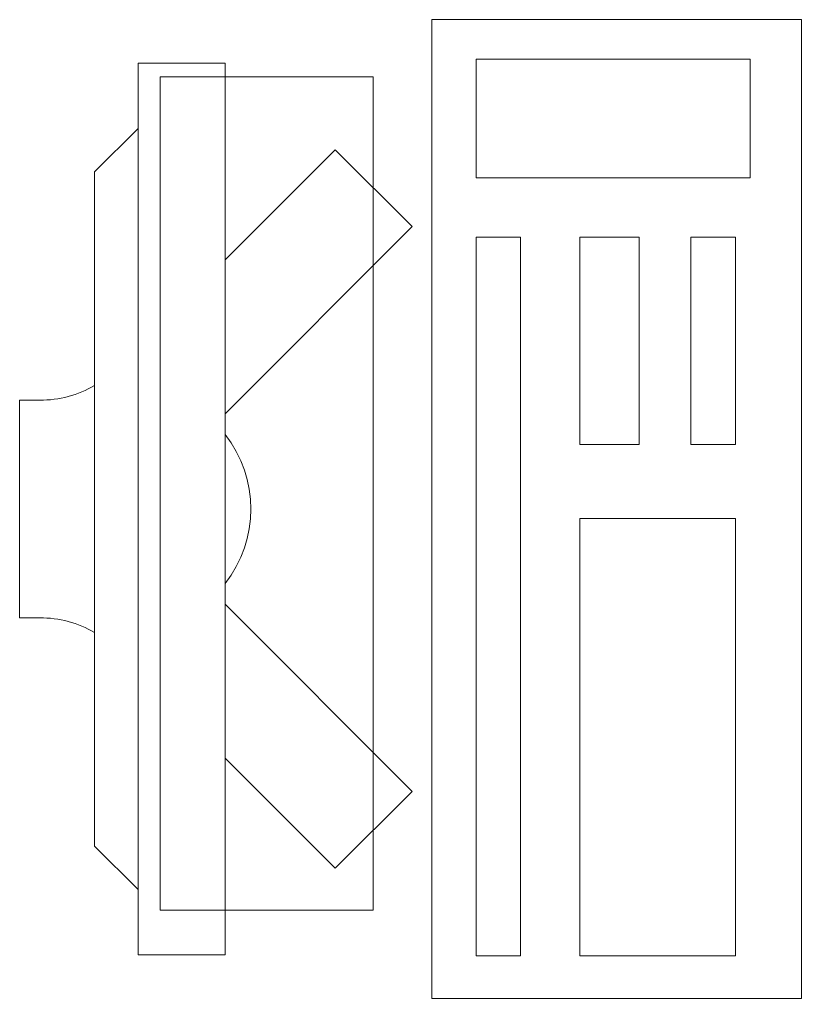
# Model space of a CAD drawing. Header units: millimetres. Extents: x -2143172 to 5255, y -610845 to 279739.
# Drawn here: x -1134132.9 to -1133773.2, y -592046.3 to -591596.3 of the extents above; entities that cross this region are included whole.
import ezdxf

# ---------------------------------------------------------------- set-up
doc = ezdxf.new("R2010")
doc.units = ezdxf.units.MM
doc.header["$LTSCALE"] = 30
doc.linetypes.add('HIDDEN', pattern=[9.524999999999999, 6.35, -3.175])
doc.layers.get('0').update_dxf_attribs({"lineweight": 5})
doc.layers.add('LOADING', color=163, linetype='Continuous', lineweight=5)

# ---------------------------------------------------------------- blocks, each defined once
blk = doc.blocks.new('ITCWLS1-P')
for p, q in [((-0.1699999999364081, 0.4500000000225556), (-0.1699999999982537, 2.18278e-11)), ((-0.1699999999400461, 0.4500000000225556), (5.82077e-11, 0.4500000000007275)), ((5.82077e-11, 0.4500000000007275), (0, 0)), ((-0.2650894508826422, 0.4300000000221987, 5.3142759e-09), (-0.3050894508816963, 0.4300000000222903, 5.3202569e-09)), ((-0.3050894508816963, 0.4300000000222903, 5.3202569e-09), (-0.305089450880502, 0.0200000000222894, 5.3430671e-09)), ((-0.2650894508826422, 0.4300000000221987, 5.3142759e-09), (-0.2650894508814479, 0.0200000000221979, 5.3370861e-09)), ((-0.1495693687724098, 0.4304734261705086), (-0.1291389324400199, 0.4304734261668706)), ((-0.1291389324400199, 0.4304734261668706), (-0.1291389324433112, 0.4089273506178871)), ((-0.3250894508822464, 0.3800000000194237, 5.3257268e-09), (-0.3050894508817641, 0.4000000000198165, 5.3217445e-09)), ((-0.3250894508822464, 0.3800000000194237, 5.3257268e-09), (-0.3250894508808251, 0.0700000000252438, 5.3435783e-09)), ((-0.3250894508808251, 0.0700000000252438, 5.3435783e-09), (-0.3050894508804343, 0.0500000000247632, 5.3415795e-09)), ((-0.305089450880502, 0.0200000000222894, 5.3430671e-09), (-0.2650894508814479, 0.0200000000221979, 5.3370861e-09)), ((-0.1699999999982537, 2.18278e-11), (0, 0))]:
    blk.add_line(p, q)
at = {"color": 8, "linetype": 'HIDDEN'}
for p, q in [((-0.1969999999455467, 0.4093850739918707), (-0.2949999999727879, 0.4093850740064229)), ((-0.2949999999691499, 0.0263850739975168), (-0.2949999999145802, 0.4093850740064229)), ((-0.1969999999964784, 0.0263850739866029), (-0.1969999999455467, 0.4093850739918707)), ((-0.1969999999964784, 0.0263850739866029), (-0.2949999999727879, 0.0263850739975168))]:
    blk.add_line(p, q, dxfattribs=at)
at = {"color": 1, "extrusion": (2.482809e-10, 3.18408e-10, -1)}
for p, q in [((-0.2650894508823398, 0.3395227402161751), (-0.2144258003356191, 0.3901863907626434)), ((-0.1790704612763825, 0.3548310517032291), (-0.2144258003356191, 0.3901863907626434)), ((-0.2650894508821587, 0.2688120620979006), (-0.1790704612763825, 0.3548310517032291))]:
    blk.add_line(p, q, dxfattribs=at)
at = {"color": 1}
for p, q in [((-0.3503228691952465, 0.2750000000221888), (-0.3596121910766719, 0.2750000000221888)), ((-0.3596121910766719, 0.1750000000221945), (-0.3596121910766719, 0.2750000000221888)), ((-0.350322869195243, 0.1750000000221945), (-0.3596121910766719, 0.1750000000221945))]:
    blk.add_line(p, q, dxfattribs=at)
at = {"color": 1, "extrusion": (2.482809e-10, -3.18408e-10, -1)}
for p, q in [((-0.2650894508819313, 0.1811879379462553), (-0.1790704612763826, 0.0951689483411542)), ((-0.2650894508817466, 0.1104772598276042), (-0.2144258003356193, 0.0598136092817398)), ((-0.1790704612763826, 0.0951689483411542), (-0.2144258003356193, 0.0598136092817398))]:
    blk.add_line(p, q, dxfattribs=at)
blk.add_lwpolyline([(-0.1291389324433112, 0.4089273506178871), (-0.1291389324869669, 0.0999575913556327), (-0.1495693688193568, 0.0999575913592707), (-0.1495693687724098, 0.4304734261705086)])
for points in [[(-0.1018984156071383, 0.4304734261640989), (-0.0303916936063615, 0.4304734261568229), (-0.0303916936354653, 0.2294380549174093), (-0.1018984156362421, 0.2294380549246852)], [(-0.1018984156398801, 0.1953641349064128), (-0.0746577039717522, 0.1953641349027748), (-0.0746577039856998, 0.0999575913471441), (-0.1018984156538277, 0.0999575913507821)], [(-0.0303916936391033, 0.1953641348991368), (-0.0508221299714932, 0.1953641348991368), (-0.0508221299842274, 0.0999575913439608), (-0.0303916936518374, 0.0999575913439608)], [(-0.1495693688229948, 0.0726986175322963), (-0.0235814183251932, 0.0726986175141064), (-0.0235814183288312, 0.0181803995437803), (-0.1495693688266328, 0.0181803995619702)]]:
    blk.add_lwpolyline(points, close=True)
at = {"color": 250, "linetype": 'Continuous'}
for points in [[(-0.1495684718243585, 0.0999575913592774), (-0.1495690132306086, 0.0999576858905274), (-0.1495695460431087, 0.0999578405780274), (-0.1495700616681087, 0.0999580554217773), (-0.1495705601056086, 0.0999583132342774), (-0.1495710241681086, 0.0999586226092774), (-0.1495714452618585, 0.0999589749530274), (-0.1495718147931085, 0.0999593616717773), (-0.1495721327618585, 0.0999597741717774), (-0.1495724507306085, 0.0999603413592774), (-0.1495726999493586, 0.0999609257342774), (-0.1495728718243586, 0.0999615272967774), (-0.1495729663556086, 0.0999621288592774), (-0.1495729921368586, 0.0999627476092774), (-0.1495729405743585, 0.0999633577655274), (-0.1495728202618586, 0.0999639765155274), (-0.1495726226056085, 0.0999645866717774), (-0.1495723390118585, 0.0999651194842773), (-0.1495720382306086, 0.0999656007342774), (-0.1495716858868586, 0.0999660304217774), (-0.1495713077618587, 0.0999663999530274), (-0.1495708780743586, 0.0999667351092774), (-0.1495703968243586, 0.0999670358905274), (-0.1495698640118587, 0.0999672851092774), (-0.1495692882306087, 0.0999675085467774), (-0.1495686866681086, 0.0999676202655274), (-0.1495680679181085, 0.0999676546405274), (-0.1495674319806085, 0.0999676202655274), (-0.1495667960431085, 0.0999675085467774), (-0.1495661772931086, 0.0999673280780273), (-0.1495655843243585, 0.0999670702655274), (-0.1495650343243585, 0.0999667437030274), (-0.1495645444806085, 0.0999663312030274), (-0.1495641233868586, 0.0999659187030274), (-0.1495637624493585, 0.0999654202655274), (-0.1495634530743587, 0.0999648702655274), (-0.1495632124493585, 0.0999642772967774), (-0.1495630319806086, 0.0999636585467774), (-0.1495629288556085, 0.0999630312030274), (-0.1495629030743587, 0.0999624038592774), (-0.1495629632306087, 0.0999618022967774), (-0.1495630749493585, 0.0999613038592774), (-0.1495632382306086, 0.0999608226092774), (-0.1495634530743587, 0.0999603585467774), (-0.1495637022931086, 0.0999599116717774), (-0.1495639858868586, 0.0999595077655274), (-0.1495643038556086, 0.0999591296405274), (-0.1495646476056086, 0.0999588030780274), (-0.1495650171368587, 0.0999585108905274), (-0.1495654124493585, 0.0999582616717774), (-0.1495658335431086, 0.0999580468280274), (-0.1495667015118586, 0.0999577546405274), (-0.1495675952618586, 0.0999576085467774), (-0.1495684718243585, 0.0999575913592774)], [(-0.1495726226056085, 0.0999608827655274), (-0.1495727429181085, 0.0999613124530274), (-0.1495728374493587, 0.0999617421405273), (-0.1495728976056087, 0.0999621718280274), (-0.1495729147931085, 0.0999626015155273), (-0.1495728976056087, 0.0999630312030274), (-0.1495728374493587, 0.0999634608905274), (-0.1495727343243586, 0.0999638905780274), (-0.1495725882306086, 0.0999643202655274), (-0.1495633327618585, 0.0999643632342774), (-0.1495630921368586, 0.0999635038592773), (-0.1495630061993586, 0.0999626358905274), (-0.1495630233868587, 0.0999622062030274), (-0.1495630921368586, 0.0999617679217774), (-0.1495631866681085, 0.0999613296405274), (-0.1495633327618585, 0.0999608827655274), (-0.1495726226056085, 0.0999608827655274)], [(-0.1495684718243585, 0.0999576772967774), (-0.1495701905743586, 0.0999582015155274), (-0.1495701991681085, 0.0999583046405274), (-0.1495701304181086, 0.0999583905780274), (-0.1495702335431087, 0.0999584507342774), (-0.1495703882306086, 0.0999584421405274), (-0.1495705515118587, 0.0999584421405274), (-0.1495706632306085, 0.0999585108905274), (-0.1495703452618585, 0.0999585022967774), (-0.1495701819806087, 0.0999585108905274), (-0.1495700444806086, 0.0999585710467774), (-0.1495701304181086, 0.0999587343280274), (-0.1495702679181087, 0.0999588374530274), (-0.1495705944806086, 0.0999589233905274), (-0.1495709640118586, 0.0999589491717773), (-0.1495711358868587, 0.0999589663592774), (-0.1495712991681085, 0.0999590007342773), (-0.1495707233868585, 0.0999590007342773), (-0.1495707233868585, 0.0999590866717774), (-0.1495709468243586, 0.0999592585467774), (-0.1495711960431086, 0.0999593702655274), (-0.1495717632306085, 0.0999594562030274), (-0.1495716601056086, 0.0999594905780273), (-0.1495715397931087, 0.0999594819842774), (-0.1495714280743586, 0.0999594905780273), (-0.1495713335431087, 0.0999595335467774), (-0.1495714366681086, 0.0999598858905274), (-0.1495717460431086, 0.0999599116717774), (-0.1495720726056086, 0.0999599202655274), (-0.1495719608868585, 0.0999599632342774), (-0.1495718319806086, 0.0999599632342774), (-0.1495715569806085, 0.0999599632342774), (-0.1495715913556087, 0.0999601007342774), (-0.1495716772931087, 0.0999602038592774), (-0.1495719265118586, 0.0999603929217773), (-0.1495723819806086, 0.0999603929217773), (-0.1495723218243586, 0.0999604530780274), (-0.1495722358868586, 0.0999604616717774), (-0.1495720468243585, 0.0999604530780274), (-0.1495720210431085, 0.0999605218280274), (-0.1495720468243585, 0.0999605905780274), (-0.1495720811993585, 0.0999606679217774), (-0.1495720726056086, 0.0999607452655274), (-0.1495685749493586, 0.0999607452655274), (-0.1495685491681086, 0.0999606937030274), (-0.1495685835431085, 0.0999606421405274), (-0.1495686007306086, 0.0999605819842774), (-0.1495685491681086, 0.0999605132342774), (-0.1495636249493587, 0.0999605132342774), (-0.1495635390118587, 0.0999607194842774), (-0.1495633929181087, 0.0999607194842774), (-0.1495637882306086, 0.0999599460467774), (-0.1495685147931086, 0.0999598601092774), (-0.1495684632306086, 0.0999597569842774), (-0.1495683858868585, 0.0999596796405274), (-0.1495682827618586, 0.0999596108905274), (-0.1495682054181086, 0.0999595163592774), (-0.1495654038556086, 0.0999594905780273), (-0.1495641577618586, 0.0999594562030274), (-0.1495658507306087, 0.0999594304217774), (-0.1495659022931085, 0.0999593960467774), (-0.1495659022931085, 0.0999593272967774), (-0.1495659022931085, 0.0999592499530274), (-0.1495659366681087, 0.0999591640155274), (-0.1495658077618586, 0.0999590608905274), (-0.1495656616681086, 0.0999590093280274), (-0.1495654983868585, 0.0999589921405274), (-0.1495653351056086, 0.0999589921405274), (-0.1495649827618587, 0.0999590265155274), (-0.1495646476056086, 0.0999590007342773), (-0.1495648796368586, 0.0999589405780274), (-0.1495651632306086, 0.0999589405780274), (-0.1495654382306085, 0.0999589405780274), (-0.1495656874493586, 0.0999588804217774), (-0.1495656530743586, 0.0999587085467774), (-0.1495656272931086, 0.0999585108905274), (-0.1495652577618586, 0.0999585108905274), (-0.1495653608868587, 0.0999584507342774), (-0.1495654983868585, 0.0999584507342774), (-0.1495656530743586, 0.0999584507342774), (-0.1495657905743587, 0.0999583905780274), (-0.1495658077618586, 0.0999582960467774), (-0.1495657476056086, 0.0999582015155274), (-0.1495660483868587, 0.0999580554217773), (-0.1495663663556087, 0.0999579351092774), (-0.1495670280743585, 0.0999577718280274), (-0.1495676897931085, 0.0999576858905274), (-0.1495683515118585, 0.0999576772967774), (-0.1495684718243585, 0.0999576772967774)], [(-0.1495706202618586, 0.0999645007342774), (-0.1495705944806086, 0.0999646210467774), (-0.1495705772931085, 0.0999647499530274), (-0.1495723561993586, 0.0999647929217774), (-0.1495706202618586, 0.0999648101092774), (-0.1495705171368585, 0.0999649046405274), (-0.1495704913556085, 0.0999649905780274), (-0.1495705171368585, 0.0999650765155274), (-0.1495706374493585, 0.0999650765155274), (-0.1495705601056086, 0.0999651796405274), (-0.1495706116681087, 0.0999652655780274), (-0.1495707233868585, 0.0999652741717774), (-0.1495709897931087, 0.0999652655780274), (-0.1495710585431086, 0.0999651796405274), (-0.1495711530743585, 0.0999651108905274), (-0.1495713593243587, 0.0999649562030274), (-0.1495713679181086, 0.0999650335467774), (-0.1495713249493585, 0.0999650937030274), (-0.1495712819806086, 0.0999651538592774), (-0.1495712733868587, 0.0999652397967774), (-0.1495720726056086, 0.0999652655780274), (-0.1495718921368586, 0.0999652913592774), (-0.1495716944806086, 0.0999652913592774), (-0.1495712991681085, 0.0999652999530274), (-0.1495711702618586, 0.0999654804217773), (-0.1495710499493587, 0.0999657038592773), (-0.1495711874493587, 0.0999657554217773), (-0.1495713679181086, 0.0999657554217773), (-0.1495717632306085, 0.0999657554217773), (-0.1495700444806086, 0.0999660390155274), (-0.1495700788556086, 0.0999659616717774), (-0.1495700874493585, 0.0999658499530274), (-0.1495699929181086, 0.0999658241717774), (-0.1495698640118587, 0.0999658499530274), (-0.1495697866681086, 0.0999660218280273), (-0.1495697522931086, 0.0999661335467774), (-0.1495697608868586, 0.0999662452655273), (-0.1495712991681085, 0.0999662452655273), (-0.1495698983868586, 0.0999662796405274), (-0.1495697608868586, 0.0999664257342774), (-0.1495698124493586, 0.0999665546405274), (-0.1495698382306086, 0.0999666233905274), (-0.1495698382306086, 0.0999667093280274), (-0.1495707233868585, 0.0999667351092774), (-0.1495704655743587, 0.0999667866717773), (-0.1495701905743586, 0.0999667866717773), (-0.1495696147931086, 0.0999667952655274), (-0.1495695546368586, 0.0999668812030273), (-0.1495696147931086, 0.0999669929217774), (-0.1495697093243585, 0.0999670187030274), (-0.1495698382306086, 0.0999670187030274), (-0.1495697608868586, 0.0999672507342774), (-0.1495687038556085, 0.0999675085467774), (-0.1495681624493587, 0.0999675772967774), (-0.1495676124493587, 0.0999675687030274), (-0.1495674663556087, 0.0999674827655274), (-0.1495672944806087, 0.0999674569842774), (-0.1495671226056087, 0.0999674226092774), (-0.1495670022931087, 0.0999672851092774), (-0.1495661429181087, 0.0999672249530274), (-0.1495669765118587, 0.0999671647967774), (-0.1495668046368587, 0.0999669929217774), (-0.1495666069806086, 0.0999668726092774), (-0.1495663921368585, 0.0999668038592774), (-0.1495661601056085, 0.0999667694842774), (-0.1495651976056086, 0.0999667351092774), (-0.1495662632306086, 0.0999667351092774), (-0.1495662202618585, 0.0999666147967774), (-0.1495662890118586, 0.0999665890155274), (-0.1495663319806085, 0.0999665374530274), (-0.1495664265118587, 0.0999664257342774), (-0.1495666069806086, 0.0999664687030274), (-0.1495666585431087, 0.0999666147967774), (-0.1495667960431085, 0.0999667351092774), (-0.1495668905743587, 0.0999666749530274), (-0.1495668647931087, 0.0999665632342773), (-0.1495668046368587, 0.0999664601092774), (-0.1495667015118586, 0.0999663741717774), (-0.1495665726056087, 0.0999663054217774), (-0.1495651374493586, 0.0999662796405274), (-0.1495646476056086, 0.0999662796405274), (-0.1495664007306087, 0.0999660991717774), (-0.1495664265118587, 0.0999660218280273), (-0.1495663749493586, 0.0999659101092774), (-0.1495662632306086, 0.0999658155780274), (-0.1495641577618586, 0.0999657554217773), (-0.1495661772931086, 0.0999657554217773), (-0.1495662804181087, 0.0999655921405274), (-0.1495663835431086, 0.0999656093280274), (-0.1495665124493587, 0.0999656522967774), (-0.1495665124493587, 0.0999657296405274), (-0.1495668046368587, 0.0999657554217773), (-0.1495671226056087, 0.0999657554217773), (-0.1495671999493585, 0.0999656866717774), (-0.1495672858868585, 0.0999655319842774), (-0.1495671999493585, 0.0999653601092774), (-0.1495638483868585, 0.0999652999530274), (-0.1495664007306087, 0.0999652226092774), (-0.1495662632306086, 0.0999650765155274), (-0.1495663233868586, 0.0999648702655274), (-0.1495635390118587, 0.0999648101092774), (-0.1495662804181087, 0.0999647327655274), (-0.1495663491681086, 0.0999646296405273), (-0.1495663663556087, 0.0999645007342774), (-0.1495665468243587, 0.0999645007342774), (-0.1495665897931085, 0.0999646124530274), (-0.1495666327618587, 0.0999647499530274), (-0.1495669593243586, 0.0999647757342774), (-0.1495673202618587, 0.0999647929217774), (-0.1495673460431085, 0.0999645007342774), (-0.1495706202618586, 0.0999645007342774)], [(-0.1495707835431087, 0.0999653601092774), (-0.1495707749493585, 0.0999653858905274), (-0.1495707663556086, 0.0999654030780274), (-0.1495707147931086, 0.0999654288592774), (-0.1495706632306085, 0.0999654460467774), (-0.1495706202618586, 0.0999654718280274), (-0.1495705944806086, 0.0999654460467774), (-0.1495705772931085, 0.0999654202655274), (-0.1495705858868587, 0.0999653858905274), (-0.1495706030743585, 0.0999653601092774), (-0.1495706288556086, 0.0999653429217774), (-0.1495706546368586, 0.0999653343280274), (-0.1495706890118585, 0.0999653343280274), (-0.1495707233868585, 0.0999653601092774), (-0.1495707835431087, 0.0999653601092774)], [(-0.1495704397931087, 0.0999653601092774), (-0.1495704054181085, 0.0999655319842774), (-0.1495703796368587, 0.0999656265155274), (-0.1495703280743587, 0.0999657038592773), (-0.1495700444806086, 0.0999657038592773), (-0.1495700444806086, 0.0999655062030274), (-0.1495701476056087, 0.0999655147967774), (-0.1495702249493586, 0.0999654460467774), (-0.1495703108868586, 0.0999653687030274), (-0.1495704397931087, 0.0999653601092774)], [(-0.1495698983868586, 0.0999648702655274), (-0.1495698811993585, 0.0999650077655274), (-0.1495698038556087, 0.0999651624530273), (-0.1495696749493586, 0.0999652140155273), (-0.1495695202618587, 0.0999652140155273), (-0.1495691851056086, 0.0999652226092774), (-0.1495694772931085, 0.0999649819842774), (-0.1495696577618587, 0.0999648874530274), (-0.1495698640118587, 0.0999648702655274), (-0.1495698983868586, 0.0999648702655274)], [(-0.1495697179181087, 0.0999653601092774), (-0.1495696663556086, 0.0999654976092774), (-0.1495695804181086, 0.0999656522967774), (-0.1495693397931087, 0.0999656952655274), (-0.1495690905743586, 0.0999656952655274), (-0.1495685749493586, 0.0999657038592773), (-0.1495685577618585, 0.0999656093280274), (-0.1495686007306086, 0.0999655147967774), (-0.1495687554181085, 0.0999653601092774), (-0.1495697179181087, 0.0999653601092774)], [(-0.1495692108868586, 0.0999663312030274), (-0.1495691851056086, 0.0999663741717774), (-0.1495691163556086, 0.0999663827655274), (-0.1495690476056085, 0.0999663999530274), (-0.1495690046368586, 0.0999664687030274), (-0.1495691507306086, 0.0999665116717774), (-0.1495692968243586, 0.0999664858905274), (-0.1495694429181086, 0.0999664515155274), (-0.1495696147931086, 0.0999664515155274), (-0.1495696405743586, 0.0999666147967774), (-0.1495694686993586, 0.0999666577655274), (-0.1495692710431086, 0.0999666405780274), (-0.1495688585431086, 0.0999666147967774), (-0.1495687983868587, 0.0999665116717774), (-0.1495685749493586, 0.0999664772967774), (-0.1495684460431087, 0.0999664515155274), (-0.1495683257306085, 0.0999663655780274), (-0.1495692108868586, 0.0999663312030274)], [(-0.1495694171368586, 0.0999658671405274), (-0.1495693226056086, 0.0999659788592773), (-0.1495692280743587, 0.0999661851092774), (-0.1495684288556086, 0.0999661851092774), (-0.1495684116681085, 0.0999660562030274), (-0.1495684890118586, 0.0999659015155274), (-0.1495683429181086, 0.0999658757342774), (-0.1495684116681085, 0.0999658585467774), (-0.1495689186993586, 0.0999658499530274), (-0.1495694171368586, 0.0999658671405274)], [(-0.1495687554181085, 0.0999648702655274), (-0.1495686952618586, 0.0999650765155274), (-0.1495685405743586, 0.0999650937030274), (-0.1495683686993586, 0.0999651022967774), (-0.1495683515118585, 0.0999648960467773), (-0.1495685405743586, 0.0999648702655274), (-0.1495687554181085, 0.0999648702655274)], [(-0.1495685147931086, 0.0999600062030274), (-0.1495684890118586, 0.0999603499530273), (-0.1495637624493585, 0.0999603757342774), (-0.1495637624493585, 0.0999602897967774), (-0.1495637968243587, 0.0999601952655274), (-0.1495638741681086, 0.0999600062030274), (-0.1495685147931086, 0.0999600062030274)], [(-0.1495676897931085, 0.0999592241717773), (-0.1495678530743586, 0.0999592757342774), (-0.1495679476056085, 0.0999593015155274), (-0.1495680421368587, 0.0999593444842774), (-0.1495677757306085, 0.0999593960467774), (-0.1495674749493586, 0.0999593960467774), (-0.1495668561993585, 0.0999593960467774), (-0.1495669163556087, 0.0999593101092774), (-0.1495670968243586, 0.0999592671405273), (-0.1495672858868585, 0.0999592585467774), (-0.1495674921368587, 0.0999592585467774), (-0.1495676897931085, 0.0999592241717773)], [(-0.1495676124493587, 0.0999660991717774), (-0.1495677155743585, 0.0999661851092774), (-0.1495676811993586, 0.0999661851092774), (-0.1495676296368585, 0.0999661851092774), (-0.1495676038556085, 0.0999661851092774), (-0.1495675780743585, 0.0999661679217774), (-0.1495675694806086, 0.0999661421405274), (-0.1495675694806086, 0.0999660991717774), (-0.1495676124493587, 0.0999660991717774)], [(-0.1495673460431085, 0.0999648702655274), (-0.1495672515118586, 0.0999650077655274), (-0.1495671827618586, 0.0999651796405274), (-0.1495669765118587, 0.0999652054217774), (-0.1495667530743586, 0.0999652226092774), (-0.1495667530743586, 0.0999648702655274), (-0.1495673202618587, 0.0999648702655274), (-0.1495673460431085, 0.0999648702655274)]]:
    blk.add_lwpolyline(points, dxfattribs=at)
for points in [[(-0.1495694400026829, 0.099963464303091), (-0.1495694384208311, 0.0999634824943854), (-0.1495694336752761, 0.09996349989475399), (-0.1495694257660177, 0.0999635165041967), (-0.1495694146930558, 0.0999635307408619), (-0.1495694012473164, 0.0999635433956754), (-0.1495693854287995, 0.0999635528867856), (-0.1495693688193568, 0.0999635592141923), (-0.1495693506280623, 0.0999635663325249), (-0.1495693340186196, 0.0999635758236351), (-0.1495693197819544, 0.0999635884784486), (-0.1495693079180668, 0.0999636035060396), (-0.1495692984269566, 0.0999636201154824), (-0.1495692920995498, 0.0999636383067768), (-0.1495692889358465, 0.0999636572889971), (-0.1495692897267723, 0.0999636762712174), (-0.1495692936814016, 0.0999636952534376), (-0.1495693007997342, 0.0999637126538062), (-0.1495693102908443, 0.0999637292632489), (-0.1495693229456577, 0.0999637434999141), (-0.1495693379732489, 0.0999637553638018), (-0.1495693553736174, 0.0999637640639861), (-0.1495693735649118, 0.0999637703913929), (-0.1495693925471321, 0.0999637727641704), (-0.1495698908304143, 0.0999637727641704), (-0.149569907439857, 0.0999637719732445), (-0.1495699232583739, 0.0999637680186154), (-0.1495699382859651, 0.0999637609002827), (-0.1495699517317043, 0.0999637522000984), (-0.1495699643865179, 0.0999637411271366), (-0.149569973877628, 0.0999637276813972), (-0.1495699817868864, 0.0999637126538062), (-0.1495699865324415, 0.0999636968352893), (-0.1495699881142932, 0.0999636802258466), (-0.1495699873233675, 0.0999636636164038), (-0.1495699841596639, 0.0999636477978869), (-0.1495699778322571, 0.0999636327702959), (-0.149569969132073, 0.0999636185336307), (-0.1495699580591111, 0.09996360666974301), (-0.1495699446133717, 0.09996359638770698), (-0.1495699303767065, 0.0999635884784486), (-0.1495699145581896, 0.0999635829419677), (-0.14956989162134, 0.0999635766145609), (-0.1495698702663423, 0.0999635679143766), (-0.1495698497022703, 0.0999635552595631), (-0.149569831510976, 0.0999635410228979), (-0.1495698149015333, 0.0999635244134552), (-0.1495698006648679, 0.0999635054312349), (-0.1495697895919062, 0.0999634848671629), (-0.1495697808917219, 0.0999634635121651), (-0.1495697745643151, 0.0999634405753156), (-0.1495697721915375, 0.0999634168475403), (-0.1495697247359869, 0.0999624440087513), (-0.1495697207813577, 0.0999623791528321), (-0.1495697191995059, 0.099962313505987), (-0.1495697207813577, 0.0999622486500677), (-0.1495697247359869, 0.0999621830032226), (-0.1495697286906162, 0.09996214029322699), (-0.1495697365998746, 0.0999620983741572), (-0.1495697468819105, 0.0999620564550875), (-0.1495697595367241, 0.0999620153269435), (-0.1495697753552411, 0.0999619749897254), (-0.1495697935465353, 0.09996193623435902), (-0.1495698149015333, 0.0999618982699185), (-0.1495698378383826, 0.0999618618873297), (-0.1495698639389357, 0.0999618278775183), (-0.14956989162134, 0.0999617946586328), (-0.1495699224674482, 0.0999617638125249), (-0.1495699541044818, 0.0999617353391945), (-0.1495699881142932, 0.0999617092386416), (-0.1495700237059562, 0.0999616847199405), (-0.1495700616703967, 0.0999616633649426), (-0.1495700996348374, 0.0999616443827223), (-0.1495701399720554, 0.0999616277732796), (-0.1495701803092734, 0.0999616135366144), (-0.1495702222283431, 0.0999616024636526), (-0.1495702641474129, 0.0999615945543941), (-0.1495703076483344, 0.0999615890179132), (-0.14957035035833, 0.0999615866451357), (-0.1495703930683258, 0.0999615866451357), (-0.1495704365692471, 0.0999615905997649), (-0.1495704856066494, 0.0999615985090234), (-0.149570533853126, 0.0999616095819852), (-0.1495705813086766, 0.0999616238186504), (-0.1495706279733014, 0.099961641219019), (-0.1495706738470005, 0.0999616617830909), (-0.1495707062749602, 0.0999616783925337), (-0.1495707363301423, 0.0999616981656798), (-0.1495707655943986, 0.0999617203116035), (-0.1495707924858772, 0.0999617448303046), (-0.1495708162136525, 0.0999617717217834), (-0.1495708383595763, 0.0999618009860396), (-0.1495708573417965, 0.0999618318321475), (-0.1495708739512392, 0.09996186505103301), (-0.1495708873969787, 0.0999618990608444), (-0.1495709063791989, 0.0999619599621344), (-0.1495709229886416, 0.0999620216543503), (-0.149570936434381, 0.0999620849284179), (-0.1495709475073429, 0.0999621482024854), (-0.1495709554166013, 0.09996221147655301), (-0.1495709609530821, 0.0999622755415464), (-0.1495709625349338, 0.0999623396065399), (-0.1495709617440081, 0.0999624036715333), (-0.1495709585803046, 0.0999624677365267), (-0.1495708873969787, 0.0999634405753156), (-0.1495708826514236, 0.0999634603484617), (-0.149570875533091, 0.0999634785397562), (-0.1495708660419809, 0.0999634959401248), (-0.1495708541780932, 0.0999635117586417), (-0.1495708399414278, 0.0999635259953068), (-0.1495708241229111, 0.0999635378591945), (-0.1495708067225424, 0.0999635481412305), (-0.1495707877403222, 0.0999635552595631), (-0.1495707687581019, 0.0999635592141923), (-0.1495707521486592, 0.0999635671234508), (-0.149570737911994, 0.0999635766145609), (-0.1495707244662546, 0.0999635884784486), (-0.1495707141842185, 0.0999636027151138), (-0.1495707054840344, 0.0999636177427049), (-0.1495706991566276, 0.0999636343521476), (-0.1495706959929243, 0.0999636517525162), (-0.1495706959929243, 0.0999636699438106), (-0.1495706983657018, 0.0999636873441792), (-0.1495707031112569, 0.0999637039536219), (-0.1495707110205152, 0.0999637197721388), (-0.1495707213025513, 0.099963734008804), (-0.1495707339573647, 0.0999637466636175), (-0.1495707481940299, 0.0999637569456535), (-0.1495707640125469, 0.0999637656458378), (-0.1495707806219896, 0.0999637703913929), (-0.1495707980223581, 0.0999637735550962), (-0.1495708162136525, 0.0999637727641704), (-0.1495715517746882, 0.0999637727641704), (-0.1495715707569084, 0.0999637703913929), (-0.1495715889482029, 0.099963764854912), (-0.1495716055576456, 0.0999637569456535), (-0.1495716213761625, 0.0999637458726917), (-0.1495716348219019, 0.0999637332178782), (-0.1495716466857896, 0.0999637181902871), (-0.1495716553859737, 0.0999637015808444), (-0.1495716617133805, 0.0999636833895499), (-0.1495716648770838, 0.0999636644073297), (-0.1495716656680098, 0.0999636454251094), (-0.1495716632952323, 0.0999636264428892), (-0.1495716577587512, 0.0999636082515947), (-0.1495716490585671, 0.099963591642152), (-0.149571638776531, 0.0999635758236351), (-0.1495716253307916, 0.0999635623778957), (-0.1495716103032006, 0.09996355051400801), (-0.1495715929028322, 0.0999635418138237), (-0.1495715755024635, 0.09996353548641698), (-0.1495715588930208, 0.0999635275771586), (-0.1495715430745038, 0.0999635172951226), (-0.1495715304196904, 0.0999635038493832), (-0.1495715193467285, 0.0999634888217921), (-0.1495715106465442, 0.0999634722123494), (-0.1495715059009891, 0.09996345402105498), (-0.1495715035282116, 0.0999634358297605), (-0.1495715043191376, 0.0999634168475403), (-0.1495715517746882, 0.0999624440087513), (-0.149571557311169, 0.0999623759891287), (-0.1495715588930208, 0.0999623071785802), (-0.149571558102095, 0.0999622383680317), (-0.1495715533565399, 0.0999621695574832), (-0.1495715462382071, 0.0999621007469348), (-0.1495715351652455, 0.0999620327273121), (-0.1495715209285803, 0.0999619654986153), (-0.1495715043191376, 0.0999618990608444), (-0.1495714892915464, 0.0999618555599229), (-0.1495714718911779, 0.0999618136408531), (-0.1495714521180317, 0.0999617733036351), (-0.1495714291811822, 0.0999617337573428), (-0.1495714038715551, 0.0999616965838281), (-0.1495713761891507, 0.0999616602012393), (-0.1495713461339686, 0.0999616269823537), (-0.149571313706009, 0.0999615945543941), (-0.1495712796961975, 0.0999615652901379), (-0.1495712433136088, 0.0999615376077333), (-0.1495712053491681, 0.0999615130890321), (-0.1495711658028759, 0.0999614909431085), (-0.1495711246747321, 0.0999614719608882), (-0.1495710503277027, 0.0999614419057061), (-0.1495709759806733, 0.0999614158051532), (-0.1495708992608663, 0.0999613928683038), (-0.1495708225410594, 0.0999613730951577), (-0.1495707450303266, 0.0999613572766408), (-0.1495706667286679, 0.0999613438309014), (-0.1495705876360834, 0.0999613343397912), (-0.149570508543499, 0.0999613280123845), (-0.1495704294509145, 0.0999613248486811), (-0.1495703495674042, 0.0999613256396069), (-0.1495702704748197, 0.0999613295942362), (-0.1495702103644555, 0.0999613375034946), (-0.1495701510450172, 0.0999613485764565), (-0.1495700925165048, 0.0999613628131216), (-0.1495700347789181, 0.0999613802134902), (-0.1495699778322571, 0.0999613999866364), (-0.1495699216765222, 0.09996142213256), (-0.149569867102639, 0.0999614482331129), (-0.1495698196470884, 0.0999614711699624), (-0.1495697737733893, 0.0999614980614411), (-0.149569729481542, 0.0999615273256973), (-0.1495696875624722, 0.099961559753657), (-0.14956964801618, 0.0999615945543941), (-0.1495696100517395, 0.0999616317279089), (-0.1495695752510023, 0.0999616720651269), (-0.1495695428230427, 0.0999617139841967), (-0.1495695135587863, 0.0999617574851181), (-0.1495694874582335, 0.09996180414974302), (-0.1495694621486064, 0.09996185476899701), (-0.1495694407936087, 0.0999619069701028), (-0.1495694210204627, 0.0999619599621344), (-0.1495694052019457, 0.0999620137450918), (-0.1495693917562063, 0.0999620683189751), (-0.1495693806832444, 0.0999621244747101), (-0.1495693735649118, 0.0999621798395192), (-0.1495693688193568, 0.09996223678617999), (-0.149569367237505, 0.099962292941915), (-0.1495693688193568, 0.09996234909764999)], [(-0.1495665689418667, 0.0999634405753156), (-0.1495665673600149, 0.0999634587666101), (-0.1495665626144599, 0.0999634761669787), (-0.1495665547052015, 0.0999634927764214), (-0.1495665436322396, 0.0999635070130866), (-0.1495665301865002, 0.0999635196679001), (-0.1495665143679833, 0.0999635291590103), (-0.1495664977585406, 0.09996353548641698), (-0.1495664795672461, 0.0999635418138237), (-0.1495664621668776, 0.09996355051400801), (-0.1495664463483607, 0.0999635615869699), (-0.1495664329026213, 0.0999635750327092), (-0.1495664218296596, 0.0999635908512261), (-0.1495664131294753, 0.0999636082515947), (-0.1495664068020684, 0.0999636264428892), (-0.1495664044292909, 0.0999636454251094), (-0.1495664044292909, 0.0999636651982555), (-0.1495664083839202, 0.0999636841804758), (-0.1495664147113268, 0.0999637023717702), (-0.1495664242024371, 0.0999637189812129), (-0.1495664360663248, 0.099963734008804), (-0.14956645030299, 0.0999637474545434), (-0.1495664661215069, 0.0999637577365794), (-0.1495664835218754, 0.0999637656458378), (-0.1495665025040956, 0.0999637711823187), (-0.1495665214863159, 0.0999637727641704), (-0.1495672333195762, 0.0999637727641704), (-0.1495672499290189, 0.0999637719732445), (-0.1495672657475359, 0.0999637680186154), (-0.1495672807751268, 0.0999637609002827), (-0.1495672942208662, 0.0999637522000984), (-0.1495673068756796, 0.0999637411271366), (-0.1495673163667898, 0.0999637276813972), (-0.1495673242760483, 0.0999637126538062), (-0.1495673290216034, 0.0999636968352893), (-0.1495673306034552, 0.0999636802258466), (-0.1495673298125292, 0.0999636636164038), (-0.1495673266488259, 0.0999636477978869), (-0.1495673203214191, 0.0999636327702959), (-0.1495673116212347, 0.0999636185336307), (-0.149567300548273, 0.09996360666974301), (-0.1495672871025336, 0.09996359638770698), (-0.1495672728658685, 0.0999635884784486), (-0.1495672570473515, 0.0999635829419677), (-0.1495672396469828, 0.0999635781964126), (-0.1495672230375401, 0.0999635702871542), (-0.1495672080099492, 0.0999635600051182), (-0.1495671945642097, 0.0999635473503047), (-0.1495671827003221, 0.0999635331136394), (-0.1495671740001377, 0.0999635172951226), (-0.1495671668818052, 0.0999635006856799), (-0.1495671629271761, 0.0999634824943854), (-0.1495671621362501, 0.099963464303091), (-0.1495671621362501, 0.0999628236531568), (-0.1495682061583651, 0.0999628236531568), (-0.1495682061583651, 0.099963464303091), (-0.1495682045765135, 0.0999634824943854), (-0.14956820141281, 0.0999635006856799), (-0.1495681942944774, 0.0999635180860484), (-0.1495681855942931, 0.0999635339045653), (-0.1495681737304054, 0.0999635481412305), (-0.1495681602846662, 0.0999635600051182), (-0.1495681452570751, 0.0999635702871542), (-0.1495681286476324, 0.0999635781964126), (-0.1495681112472637, 0.0999635829419677), (-0.1495680954287469, 0.0999635884784486), (-0.1495680804011558, 0.0999635955967812), (-0.1495680669554164, 0.0999636058788172), (-0.1495680558824547, 0.0999636185336307), (-0.1495680463913446, 0.09996363197936999), (-0.1495680400639378, 0.0999636477978869), (-0.1495680361093085, 0.0999636636164038), (-0.1495680353183827, 0.0999636802258466), (-0.1495680376911602, 0.0999636968352893), (-0.1495680424367153, 0.0999637134447321), (-0.1495680503459736, 0.0999637276813972), (-0.1495680598370838, 0.0999637411271366), (-0.1495680724918974, 0.0999637529910243), (-0.1495680867285626, 0.0999637616912086), (-0.1495681017561535, 0.0999637680186154), (-0.1495681183655965, 0.0999637719732445), (-0.1495681349750392, 0.0999637727641704), (-0.1495688705360746, 0.0999637727641704), (-0.1495688863545915, 0.0999637719732445), (-0.1495689021731085, 0.0999637672276895), (-0.1495689172006994, 0.0999637609002827), (-0.1495689306464388, 0.0999637514091726), (-0.1495689425103265, 0.0999637403362108), (-0.1495689527923626, 0.0999637268904714), (-0.1495689599106952, 0.0999637126538062), (-0.1495689646562502, 0.0999636968352893), (-0.1495689662381018, 0.0999636802258466), (-0.149568965447176, 0.0999636644073297), (-0.1495689622834727, 0.0999636477978869), (-0.1495689559560659, 0.0999636327702959), (-0.1495689472558815, 0.0999636193245565), (-0.1495689369738457, 0.09996360666974301), (-0.1495689235281062, 0.09996359638770698), (-0.1495689092914411, 0.0999635884784486), (-0.1495688942638499, 0.0999635829419677), (-0.1495688776544072, 0.0999635750327092), (-0.1495688626268162, 0.0999635639597474), (-0.1495688491810768, 0.0999635513049339), (-0.1495688381081149, 0.0999635362773429), (-0.1495688301988566, 0.0999635196679001), (-0.1495688246623757, 0.0999635014766057), (-0.1495688222895982, 0.0999634832853113), (-0.149568823080524, 0.099963464303091), (-0.149568823080524, 0.0999617329664169), (-0.1495688214986722, 0.0999617139841967), (-0.1495688238714498, 0.0999616950019764), (-0.1495688286170048, 0.0999616776016078), (-0.1495688373171892, 0.0999616602012393), (-0.149568848390151, 0.0999616451736482), (-0.1495688618358905, 0.0999616325188347), (-0.1495688768634814, 0.0999616214458729), (-0.1495688942638499, 0.0999616143275403), (-0.1495689124551444, 0.0999616087910593), (-0.1495689290645871, 0.09996160009087499), (-0.1495689440921782, 0.0999615890179132), (-0.1495689567469917, 0.0999615755721739), (-0.1495689670290278, 0.099961559753657), (-0.1495689749382861, 0.0999615423532884), (-0.1495689788929154, 0.09996152416199401), (-0.149568980474767, 0.0999615059706995), (-0.1495689781019894, 0.0999614869884793), (-0.1495689733564344, 0.0999614687971848), (-0.1495689646562502, 0.0999614521877421), (-0.1495689535832884, 0.0999614371601511), (-0.149568940137549, 0.0999614245053375), (-0.149568924319032, 0.0999614134323757), (-0.1495689069186635, 0.0999614063140431), (-0.1495688887273691, 0.0999614015684881), (-0.1495688705360746, 0.0999614007775622), (-0.1495681587028145, 0.0999614007775622), (-0.1495681397205942, 0.0999614023594139), (-0.1495681223202255, 0.0999614063140431), (-0.1495681049198571, 0.0999614142233015), (-0.1495680898922659, 0.0999614245053375), (-0.1495680764465267, 0.0999614379510769), (-0.1495680653735648, 0.0999614529786679), (-0.1495680574643062, 0.0999614695881107), (-0.1495680519278254, 0.0999614869884793), (-0.1495680503459736, 0.0999615059706995), (-0.1495680511368996, 0.09996152416199401), (-0.1495680558824547, 0.0999615423532884), (-0.1495680630007873, 0.099961559753657), (-0.1495680732828232, 0.099961574781248), (-0.1495680859376368, 0.0999615890179132), (-0.149568100174302, 0.09996160009087499), (-0.1495681167837447, 0.0999616080001335), (-0.1495681349750392, 0.0999616143275403), (-0.1495681500026301, 0.0999616190730953), (-0.1495681642392953, 0.0999616269823537), (-0.1495681768941089, 0.0999616364734639), (-0.1495681871761448, 0.0999616491282774), (-0.1495681958763292, 0.0999616625740168), (-0.14956820141281, 0.0999616776016078), (-0.1495682053674393, 0.0999616926291989), (-0.1495682061583651, 0.0999617092386416), (-0.1495682061583651, 0.0999625389198527), (-0.1495671621362501, 0.0999625389198527), (-0.1495671621362501, 0.0999617092386416), (-0.1495671629271761, 0.0999616910473472), (-0.1495671668818052, 0.0999616728560527), (-0.1495671740001377, 0.09996165624661), (-0.1495671827003221, 0.0999616404280932), (-0.1495671945642097, 0.0999616261914279), (-0.1495672080099492, 0.0999616135366144), (-0.1495672230375401, 0.0999616032545784), (-0.1495672396469828, 0.09996159534532001), (-0.1495672570473515, 0.0999615905997649), (-0.1495672728658685, 0.09996158506328401), (-0.1495672871025336, 0.0999615771540256), (-0.149567300548273, 0.0999615676629154), (-0.1495673116212347, 0.0999615550081019), (-0.1495673211123448, 0.0999615407714367), (-0.1495673274397516, 0.0999615257438457), (-0.1495673306034552, 0.0999615091344029), (-0.1495673313943809, 0.0999614925249602), (-0.1495673298125292, 0.0999614767064433), (-0.1495673250669741, 0.0999614600970005), (-0.1495673171577158, 0.0999614458603354), (-0.1495673068756796, 0.09996143241459599), (-0.149567295011792, 0.0999614213416342), (-0.1495672807751268, 0.099961411850524), (-0.1495672657475359, 0.0999614055231172), (-0.1495672499290189, 0.0999614015684881), (-0.1495672333195762, 0.0999614007775622), (-0.1495665214863159, 0.0999614007775622), (-0.1495665040859474, 0.0999614023594139), (-0.1495664882674305, 0.0999614078958948), (-0.1495664732398395, 0.0999614158051532), (-0.1495664597941001, 0.0999614260871892), (-0.1495664487211382, 0.0999614387420027), (-0.1495664392300281, 0.0999614529786679), (-0.1495664329026213, 0.0999614687971848), (-0.149566429738918, 0.0999614854066275), (-0.1495664289479922, 0.0999615020160703), (-0.1495664313207697, 0.0999615194164389), (-0.1495664360663248, 0.0999615352349558), (-0.1495664439755832, 0.0999615502625469), (-0.149566455048545, 0.0999615637082862), (-0.1495664677033585, 0.099961574781248), (-0.1495664819400236, 0.0999615842723581), (-0.1495664977585406, 0.0999615905997649), (-0.1495665135770575, 0.0999615992999492), (-0.1495665286046485, 0.099961610372911), (-0.1495665412594621, 0.0999616230277246), (-0.149566551541498, 0.0999616380553156), (-0.1495665602416824, 0.0999616546647583), (-0.1495665657781632, 0.0999616720651269), (-0.1495665689418667, 0.0999616902564213), (-0.1495665689418667, 0.0999617092386416)], [(-0.1495644524243062, 0.0999637071173253), (-0.1495645212348547, 0.0999637332178782), (-0.1495645900454031, 0.0999637561547277), (-0.1495646604378035, 0.0999637759278738), (-0.1495647316211294, 0.0999637925373165), (-0.1495648035953813, 0.0999638067739817), (-0.1495648755696332, 0.0999638170560177), (-0.1495649483348108, 0.0999638241743503), (-0.1495650210999885, 0.0999638281289795), (-0.1495650938651664, 0.0999638289199054), (-0.1495651674212698, 0.0999638265471278), (-0.1495652401864475, 0.0999638202197211), (-0.1495652947603309, 0.0999638146832402), (-0.1495653485432883, 0.0999638059830559), (-0.1495654015353199, 0.0999637933282424), (-0.1495654545273514, 0.0999637783006513), (-0.1495655059375315, 0.0999637609002827), (-0.1495655565567854, 0.0999637403362108), (-0.1495656063851137, 0.0999637166084354), (-0.1495656538406643, 0.0999636897169567), (-0.1495657005052892, 0.0999636612436263), (-0.1495657455880622, 0.0999636296065925), (-0.149565788298058, 0.0999635955967812), (-0.149565828635276, 0.0999635592141923), (-0.1495658673906425, 0.09996352045882599), (-0.1495659045641572, 0.09996347933068199), (-0.1495659385739684, 0.0999634366206864), (-0.1495659702110023, 0.0999633923288391), (-0.1495659994752584, 0.0999633456642143), (-0.1495660192484046, 0.0999633045360704), (-0.1495660358578473, 0.0999632626170006), (-0.1495660493035867, 0.0999632183251533), (-0.1495660603765484, 0.099963174033306), (-0.149566067494881, 0.0999631289505328), (-0.1495660706585845, 0.0999630830768338), (-0.1495660714495103, 0.0999630379940607), (-0.149566068285807, 0.0999629921203617), (-0.1495660627493259, 0.0999629470375885), (-0.1495660532582158, 0.0999629019548154), (-0.1495660398124766, 0.0999628584538939), (-0.1495660239939597, 0.0999628157438983), (-0.1495660050117394, 0.0999627738248286), (-0.1495659836567414, 0.0999627334876105), (-0.1495659583471146, 0.09996269552316998), (-0.14956593066471, 0.0999626591405811), (-0.1495659006095279, 0.0999626243398439), (-0.1495658681815682, 0.0999625927028101), (-0.1495658333808311, 0.0999625626476281), (-0.1495657922526871, 0.0999625286378167), (-0.1495657487517658, 0.099962496209857), (-0.1495657044599185, 0.0999624669456008), (-0.1495656577952936, 0.0999624400541221), (-0.149565609548817, 0.0999624163263468), (-0.1495655605114147, 0.099962394971349), (-0.1495655098921605, 0.0999623767800545), (-0.1495654584819807, 0.0999623617524635), (-0.149565406280875, 0.09996234909764999), (-0.1495649317253681, 0.09996227791432401), (-0.1495648945518534, 0.0999622700050655), (-0.1495648589601904, 0.0999622581411778), (-0.1495648233685275, 0.0999622446954385), (-0.1495647901496419, 0.0999622272950699), (-0.1495647577216822, 0.0999622083128496), (-0.1495647268755743, 0.0999621861669259), (-0.1495646976113182, 0.0999621624391506), (-0.1495646707198394, 0.0999621355476719), (-0.1495646517376191, 0.0999621141926741), (-0.1495646351281764, 0.0999620904648988), (-0.149564621682437, 0.0999620651552718), (-0.1495646106094751, 0.0999620390547189), (-0.149564601909291, 0.0999620113723143), (-0.1495645963728099, 0.0999619828989839), (-0.1495645932091066, 0.0999619544256535), (-0.1495645940000324, 0.0999619259523231), (-0.1495645971637359, 0.0999618974789927), (-0.1495646027002168, 0.0999618690056622), (-0.1495646121913269, 0.0999618413232577), (-0.1495646240552145, 0.0999618152227048), (-0.1495646382918797, 0.0999617907040036), (-0.1495646549013224, 0.0999617669762283), (-0.1495646738835427, 0.0999617456212305), (-0.1495646952385407, 0.0999617258480843), (-0.14956471817539, 0.0999617092386416), (-0.1495647545579789, 0.0999616855108663), (-0.1495647933133454, 0.0999616657377202), (-0.1495648328596376, 0.0999616475464257), (-0.1495648731968556, 0.0999616325188347), (-0.1495649151159254, 0.0999616198640211), (-0.1495649570349952, 0.099961610372911), (-0.1495650005359167, 0.0999616040455043), (-0.1495650432459122, 0.09996160009087499), (-0.1495650867468338, 0.0999615992999492), (-0.1495651302477551, 0.0999616008818009), (-0.1495651737486766, 0.0999616064182818), (-0.1495652164586722, 0.0999616143275403), (-0.1495652647051487, 0.0999616246095762), (-0.1495653113697736, 0.0999616372643897), (-0.1495653580343984, 0.0999616538738325), (-0.1495654039080975, 0.0999616728560527), (-0.1495654474090188, 0.0999616942110506), (-0.1495654901190145, 0.0999617187297518), (-0.1495655312471583, 0.0999617456212305), (-0.1495655707934506, 0.0999617756764126), (-0.1495656079669653, 0.0999618073134464), (-0.1495656435586284, 0.0999618413232577), (-0.1495656767775139, 0.0999618777058466), (-0.1495657076236218, 0.0999619156702871), (-0.1495657360969521, 0.0999619560075051), (-0.1495657621975049, 0.0999619979265749), (-0.1495657859252805, 0.0999620406365706), (-0.1495657938345388, 0.0999620556641616), (-0.1495658049075007, 0.0999620691099009), (-0.1495658183532401, 0.0999620801828628), (-0.1495658333808311, 0.0999620880921212), (-0.1495658555267548, 0.0999620975832313), (-0.1495658784636041, 0.0999621039106381), (-0.1495659014004537, 0.0999621070743415), (-0.149565925919155, 0.0999621078652674), (-0.1495659496469303, 0.0999621054924898), (-0.1495659725837798, 0.0999620999560089), (-0.1495659947297033, 0.0999620920467505), (-0.1495660160847011, 0.0999620809737886), (-0.1495660358578473, 0.0999620675280493), (-0.1495660540491418, 0.0999620525004582), (-0.1495660698676585, 0.0999620343091638), (-0.1495660833133979, 0.0999620145360177), (-0.1495660943863598, 0.0999619931810198), (-0.1495661007137666, 0.0999619702441704), (-0.1495661046683957, 0.099961946516395), (-0.1495661046683957, 0.0999619219976938), (-0.1495661007137666, 0.0999618982699185), (-0.1495660943863598, 0.09996187533306901), (-0.1495660754041396, 0.0999618326230734), (-0.1495660540491418, 0.0999617914949295), (-0.1495660295304405, 0.0999617519486372), (-0.1495660018480359, 0.0999617147751225), (-0.149565971001928, 0.0999616799743853), (-0.1495659385739684, 0.0999616467554999), (-0.1495659029823054, 0.0999616167003178), (-0.1495658658087907, 0.0999615890179132), (-0.1495658270534242, 0.09996156449921198), (-0.1495657859252805, 0.0999615431442143), (-0.1495657234421387, 0.0999615099253288), (-0.1495656601680712, 0.0999614798701467), (-0.1495655953121518, 0.0999614529786679), (-0.1495655296653068, 0.0999614292508926), (-0.1495654632275357, 0.0999614078958948), (-0.1495653952079131, 0.0999613897046004), (-0.1495653263973645, 0.0999613754679352), (-0.1495652575868162, 0.0999613636040475), (-0.1495651879853418, 0.0999613549038632), (-0.1495651175929417, 0.0999613493673823), (-0.1495650479914673, 0.0999613477855306), (-0.1495649775990672, 0.0999613485764565), (-0.1495649079975928, 0.0999613533220115), (-0.1495648550055612, 0.0999613604403441), (-0.1495648028044555, 0.0999613699314542), (-0.1495647506033496, 0.0999613833771936), (-0.1495646999840957, 0.0999613991957105), (-0.1495646501557674, 0.0999614173870049), (-0.149564601118365, 0.0999614387420027), (-0.1495645536628144, 0.0999614624697781), (-0.1495645069981896, 0.0999614893612568), (-0.1495644627063423, 0.099961518625513), (-0.1495644192054207, 0.09996154947162102), (-0.149564378077277, 0.0999615834814323), (-0.1495643385309847, 0.0999616190730953), (-0.14956430135747, 0.0999616570375359), (-0.1495642657658068, 0.0999616973747539), (-0.1495642333378472, 0.0999617392938237), (-0.1495642024917393, 0.0999617827947452), (-0.1495641740184089, 0.0999618278775183), (-0.1495641487087819, 0.09996187533306901), (-0.1495641289356359, 0.0999619172521388), (-0.1495641123261929, 0.0999619599621344), (-0.1495640988804537, 0.0999620050449075), (-0.1495640885984176, 0.0999620501276807), (-0.1495640806891593, 0.0999620952104538), (-0.14956407673453, 0.0999621418750786), (-0.1495640759436042, 0.0999621877487776), (-0.149564077525456, 0.0999622344134025), (-0.1495640830619368, 0.0999622802871015), (-0.1495640909711952, 0.0999623261608005), (-0.1495641028350828, 0.0999623712435736), (-0.1495641170717482, 0.0999624147444951), (-0.1495641344721167, 0.0999624582454165), (-0.1495641550361887, 0.0999624993735605), (-0.1495641779730382, 0.0999625397107785), (-0.1495642040735911, 0.0999625784661449), (-0.1495642325469214, 0.0999626148487338), (-0.1495642633930293, 0.09996264964947099), (-0.1495642966119149, 0.0999626820774306), (-0.1495643314126519, 0.0999627121326127), (-0.1495643685861666, 0.0999627398150173), (-0.1495644073415331, 0.0999627651246443), (-0.1495644484696771, 0.0999627872705679), (-0.1495644903887469, 0.099962807043714), (-0.1495645338896682, 0.0999628236531568), (-0.1495645781815155, 0.0999628370988962), (-0.1495646232642888, 0.0999628473809321), (-0.1495649554531434, 0.0999628948364828), (-0.1495650574825774, 0.0999629201461098), (-0.1495651587210857, 0.0999629478285144), (-0.1495652591686679, 0.0999629794655482), (-0.1495653588253242, 0.0999630134753595), (-0.1495653825530997, 0.0999630253392472), (-0.1495654039080975, 0.0999630395759124), (-0.1495654244721695, 0.099963056976281), (-0.1495654426634637, 0.0999630759585012), (-0.1495654576910549, 0.099963097313499), (-0.1495654711367943, 0.0999631202503486), (-0.1495654806279044, 0.0999631439781239), (-0.149565487746237, 0.0999631692877509), (-0.1495654924917921, 0.0999631953883038), (-0.1495654932827178, 0.0999632214888566), (-0.1495654909099403, 0.0999632475894095), (-0.1495654853734595, 0.0999632736899624), (-0.1495654774642009, 0.0999632982086636), (-0.1495654648093875, 0.0999633338003266), (-0.1495654489908705, 0.0999633678101379), (-0.1495654307995761, 0.0999634002380975), (-0.1495654102355041, 0.0999634310842055), (-0.1495653872986548, 0.0999634611393876), (-0.1495653619890277, 0.0999634888217921), (-0.1495653343066231, 0.0999635141314192), (-0.1495653058332927, 0.0999635370682687), (-0.1495652741962589, 0.0999635584232665), (-0.1495652417682992, 0.0999635766145609), (-0.1495652085494138, 0.0999635924330778), (-0.1495651729577508, 0.0999636058788172), (-0.1495651373660877, 0.0999636161608532), (-0.1495651009834989, 0.0999636240701116), (-0.1495650638099842, 0.0999636288156667), (-0.1495650266364695, 0.0999636303975183), (-0.1495649847173998, 0.0999636288156667), (-0.1495649435892558, 0.0999636232791858), (-0.149564902461112, 0.0999636145790015), (-0.1495648621238937, 0.0999636035060396), (-0.1495648225776015, 0.0999635892693745), (-0.149564784613161, 0.0999635726599317), (-0.1495647474396463, 0.0999635528867856), (-0.1495647118479834, 0.0999635307408619), (-0.1495646786290977, 0.0999635062221607), (-0.1495646469920641, 0.0999634785397562), (-0.1495646169368819, 0.0999634492754999), (-0.1495645892544773, 0.0999634176384661), (-0.1495645647357763, 0.0999633844195806), (-0.1495645417989267, 0.0999633496188435), (-0.1495645220257805, 0.0999633124453288), (-0.149564504625412, 0.0999632744808882), (-0.1495644943433759, 0.0999632578714455), (-0.1495644816885625, 0.0999632428438545), (-0.1495644674518973, 0.0999632293981151), (-0.1495644508424546, 0.0999632191160791), (-0.1495644326511601, 0.0999632112068207), (-0.1495644136689399, 0.0999632064612656), (-0.1495643946867197, 0.0999632040884881), (-0.1495643749135734, 0.0999632056703397), (-0.1495643551404274, 0.099963209624969), (-0.149564336949133, 0.0999632167433016), (-0.1495643203396902, 0.0999632262344118), (-0.1495643053120991, 0.0999632388892252), (-0.1495642918663599, 0.0999632531258905), (-0.1495642815843238, 0.0999632697353332), (-0.1495642728841394, 0.0999632879266276), (-0.1495642681385844, 0.0999633069088479), (-0.1495642657658068, 0.099963326681994), (-0.1495642673476586, 0.0999633456642143), (-0.1495642910754339, 0.09996353548641698), (-0.1495642934482114, 0.0999635576323406), (-0.1495642997756182, 0.0999635797782643), (-0.1495643084758026, 0.0999636003423363), (-0.1495643195487643, 0.0999636193245565), (-0.1495643329945037, 0.099963637515851), (-0.1495643488130206, 0.0999636533343679), (-0.1495643662133891, 0.0999636667801072), (-0.1495643859865353, 0.0999636778530691)]]:
    blk.add_lwpolyline(points, close=True, dxfattribs=at)
at = {"color": 1}
for centre, radius, start, end in [((-0.3503228691952465, 0.325000000022186), 0.05, 270, 300.3093402528993), ((-0.308901512958095, 0.2250000000221917), 0.0556414992665264, 321.94310604625, 38.05689395404729), ((-0.350322869195243, 0.1250000000221973), 0.05, 59.69065974650641, 89.99999999999999)]:
    blk.add_arc(centre, radius, start, end, dxfattribs=at)

msp = doc.modelspace()

# ---------------------------------------------------------------- block references
at = {"layer": 'LOADING', "extrusion": (8.013725652657181e-06, -1.940194020979801e-16, 0.9999999999678902), "xscale": -1000.000000000008, "yscale": 1000.000000000008, "zscale": 1000.000000000008, "rotation": 179.9999999935353}
msp.add_blockref('ITCWLS1-P', (-1133773.247107789, -591596.3158507667, -8.994730785362076), dxfattribs=at)

doc.saveas('drawing.dxf')
